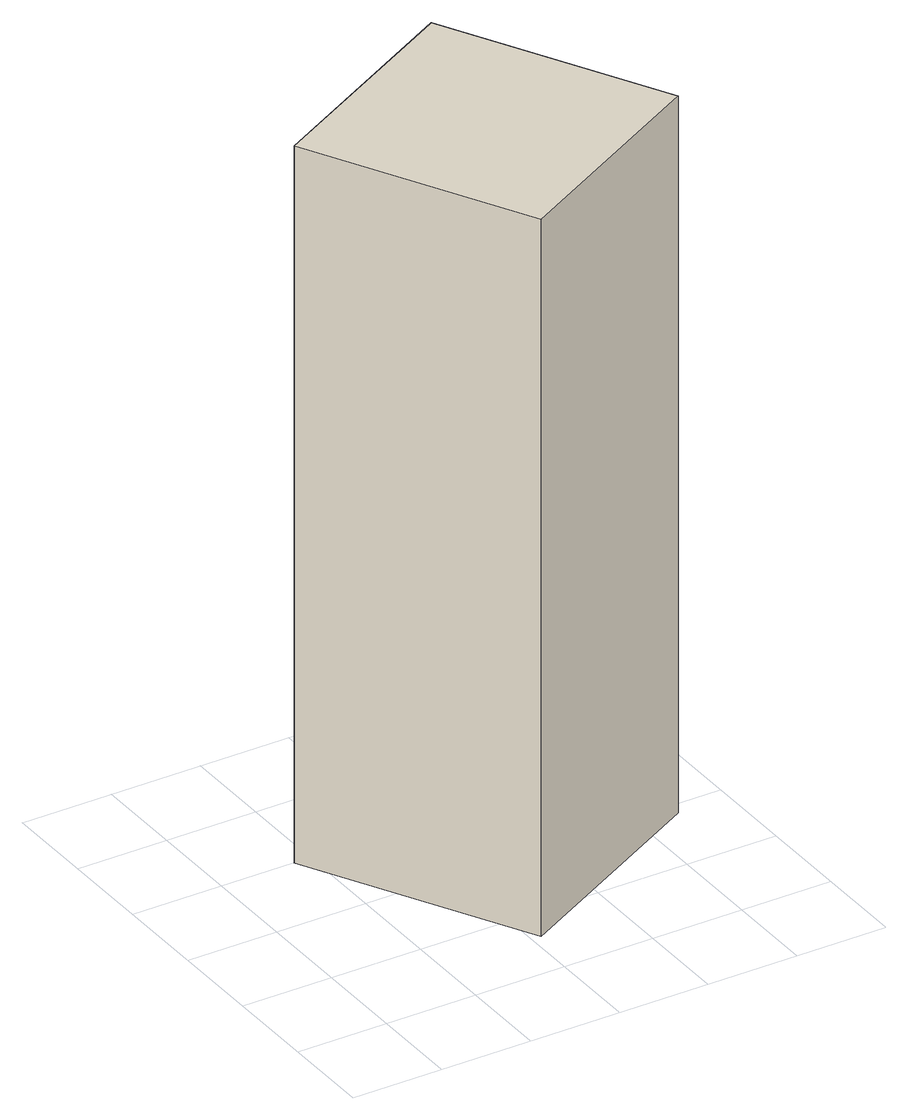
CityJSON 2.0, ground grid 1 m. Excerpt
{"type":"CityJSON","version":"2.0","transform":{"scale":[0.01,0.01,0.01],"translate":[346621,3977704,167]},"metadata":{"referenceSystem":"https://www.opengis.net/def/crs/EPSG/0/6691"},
"CityObjects":{
"building1":{"type":"Building","attributes":{"measuredHeight":8},"geometry":[{"type":"Solid","lod":"1","boundaries":[[[[0,1,2,3]],[[2,4,5,3]],[[1,6,4,2]],[[0,7,6,1]],[[3,5,7,0]],[[4,6,7,5]]]]}]}
},
"vertices":[
[314,425,11],[443,185,11],[211,59,11],[82,300,11],[211,59,812],[82,300,812],[443,185,812],[314,425,812]
]}
